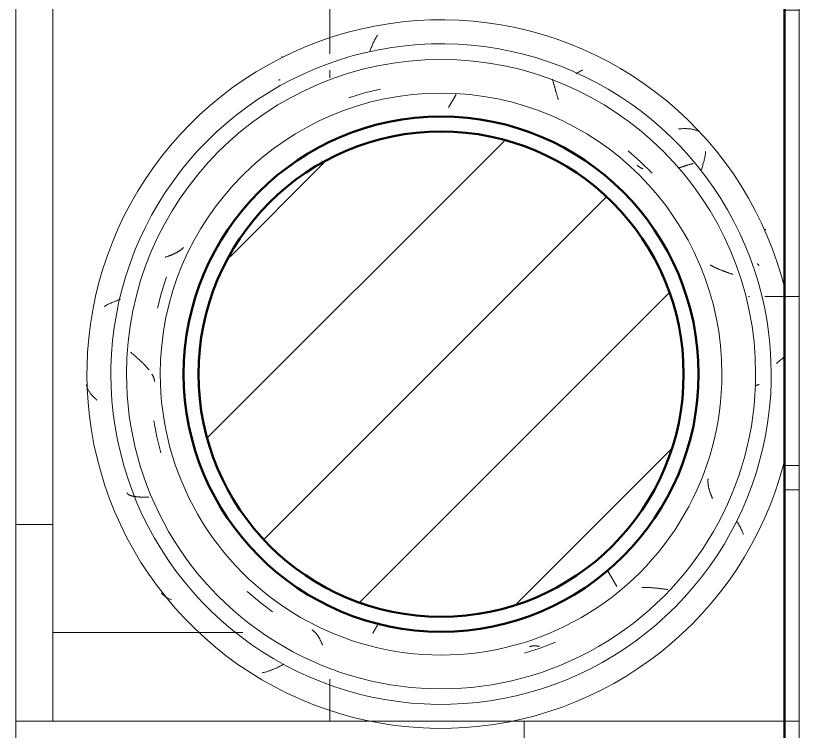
# Model space of a CAD drawing. Header units: millimetres. Extents: x -9358 to 257996, y -67499 to 9117.
# Drawn here: x -1220 to -170, y -36932 to -35973 of the extents above; entities that cross this region are included whole.
import ezdxf

# ---------------------------------------------------------------- set-up
doc = ezdxf.new("R2010")
doc.units = ezdxf.units.MM
doc.header["$LTSCALE"] = 1000
for name, color, linetype, lineweight in [('A-COL-RFC', 8, 'Continuous', 18), ('A-COL-RFC-1', 8, 'Continuous', 9), ('A-COL-RFC-2', 8, 'Continuous', 50), ('A-WAL-CLD', 8, 'Continuous', 9), ('A-WAL-CMU', 8, 'Continuous', 50), ('A-WAL-LOW-20', 8, 'Continuous', 18), ('A-WAL-PAT-1', 8, 'Continuous', 9)]:
    doc.layers.add(name, color=color, linetype=linetype, lineweight=lineweight)
pattern_1 = [(0, (0, 0), (812.8, 203.2), [33.528, -576.072, 33.528, -576.072, -3251.2]), (0, (0, 0), (812.8, 203.2), [-1219.2, 33.528, -1185.672, 33.528, -576.072, -1422.4]), (0, (0, 0), (812.8, 203.2), [-3048, 33.528, -372.872, 33.528, -982.472]), (120, (304.8, 101.6), (-582.3764, 602.3054), [33.528, -576.072, 33.528, -576.072, -3251.2]), (120, (304.8, 101.6), (-582.3764, 602.3054), [-1219.2, 33.528, -1185.672, 33.528, -576.072, -1422.4]), (120, (304.8, 101.6), (-582.3764, 602.3054), [-3048, 33.528, -372.872, 33.528, -982.472]), (240, (406.4, 508), (-230.4236, -805.5054), [33.528, -576.072, 33.528, -576.072, -3251.2]), (240, (406.4, 508), (-230.4236, -805.5054), [-1219.2, 33.528, -1185.672, 33.528, -576.072, -1422.4]), (240, (406.4, 508), (-230.4236, -805.5054), [-3048, 33.528, -372.872, 33.528, -982.472])]

# ---------------------------------------------------------------- blocks, each defined once
blk = doc.blocks.new('Concrete-Round-Column - 650-V23-01-Ground Floor Furniture Plan')
at = {"layer": 'A-COL-RFC-1'}
h = blk.add_hatch(dxfattribs=at)
h.set_pattern_fill('FP_54', color=256, style=0, pattern_type=2)
h.set_pattern_definition([(315, (13865, -650), (106.066, 106.066), [])])
h.paths.add_polyline_path([(-325, 0), (-318.8, -63.4), (-300.3, -124.4), (-270.2, -180.6), (-229.8, -229.8), (-180.6, -270.2), (-124.4, -300.3), (-63.4, -318.8), (0, -325), (63.4, -318.8), (124.4, -300.3), (180.6, -270.2), (229.8, -229.8), (270.2, -180.6), (300.3, -124.4), (318.9, -61.8), (325, 0), (318.8, 63.4), (300.3, 124.4), (270.2, 180.6), (229.8, 229.8), (180.6, 270.2), (124.4, 300.3), (63.4, 318.8), (0, 325), (-63.4, 318.8), (-124.4, 300.3), (-180.6, 270.2), (-229.8, 229.8), (-270.2, 180.6), (-300.3, 124.4), (-318.8, 63.4)], flags=0)
at = {"layer": 'A-COL-RFC-2'}
for start, end in [(360, 180), (180, 360)]:
    blk.add_arc((0, 0), 325, start, end, dxfattribs=at)
blk = doc.blocks.new('Walls 132 - Walls 13-607783-01-Ground Floor Furniture Plan')
at = {"layer": 'A-WAL-PAT-1'}
h = blk.add_hatch(dxfattribs=at)
h.set_pattern_fill('FP_61', color=256, style=0, pattern_type=2)
h.set_pattern_definition([(270, (16550, -18300), (900, 6e-14), [700, -700]), (270, (17000, -17600), (1800, 1e-13), [700, -700]), (180, (17000, -17600), (-9e-14, -700), [])])
h.paths.add_polyline_path([(16270, -18970), (16270, -17970), (14380, -17970), (14380, -18970), (15965.7, -18970)], flags=0)
h.paths.add_polyline_path([(16240, -18450), (16233.9, -18523.2), (16214.2, -18598.3), (16186.4, -18661.8), (16146.2, -18723.3), (16096.4, -18777.4), (16033.8, -18825), (15973.8, -18857.5), (15899.3, -18882.2), (15830.1, -18893.5), (15758.3, -18893.5), (15685.8, -18881.4), (15616.2, -18857.5), (15551.6, -18822.5), (15491.4, -18775), (15443.8, -18723.3), (15403, -18660.4), (15374.1, -18594.5), (15355.8, -18520), (15350, -18450), (15356.1, -18376.8), (15375.8, -18301.7), (15403.6, -18238.2), (15443.8, -18176.7), (15493.6, -18122.6), (15551.6, -18077.5), (15616.2, -18042.5), (15690.7, -18017.8), (15759.9, -18006.5), (15831.7, -18006.5), (15909.3, -18020.4), (15975.7, -18043.5), (16038.4, -18077.5), (16096.4, -18122.6), (16146.2, -18176.7), (16186.4, -18238.2), (16215.9, -18305.5), (16234.2, -18380), (16239.6, -18444.8)], flags=0)
h.paths.add_polyline_path([(15769.9, -18873.5), (15700.7, -18862), (15631.4, -18837.6), (15568.2, -18802.4), (15517.2, -18762.7), (15469.6, -18711), (15429.1, -18647.5), (15402.2, -18584.8), (15385.8, -18520), (15380, -18450), (15385.8, -18380), (15403.6, -18310.6), (15431.2, -18247.7), (15469.6, -18189), (15517.2, -18137.3), (15572.5, -18094.2), (15634.3, -18060.8), (15700.7, -18038), (15769.9, -18026.5), (15758.3, -18026.7), (15685.8, -18039.7), (15624.3, -18060.8), (15558.2, -18097.6), (15507.2, -18137.3), (15459.6, -18189), (15421.2, -18247.7), (15393, -18312), (15375.8, -18380), (15370, -18450), (15376.6, -18523.2), (15393, -18588), (15421.2, -18652.3), (15459.6, -18711), (15507.2, -18762.7), (15562.5, -18805.8), (15624.3, -18839.2), (15690.7, -18862), (15759.9, -18873.5)], flags=0)
h.paths.add_polyline_path([(15280, -18450), (15273.9, -18523.2), (15254.2, -18598.3), (15226.4, -18661.8), (15186.2, -18723.3), (15132.3, -18780.6), (15073.8, -18825), (15013.8, -18857.5), (14939.3, -18882.2), (14870.1, -18893.5), (14798.3, -18893.5), (14725.8, -18881.4), (14656.2, -18857.5), (14587.5, -18819.3), (14531.2, -18774.8), (14483.8, -18723.3), (14443.6, -18661.8), (14414.1, -18594.5), (14395.8, -18520), (14390, -18450), (14396.1, -18376.8), (14415.8, -18301.7), (14443.6, -18238.2), (14483.8, -18176.7), (14533.6, -18122.6), (14591.6, -18077.5), (14656.2, -18042.5), (14730.7, -18017.8), (14799.9, -18006.5), (14871.7, -18006.5), (14944.2, -18018.6), (15015.7, -18043.5), (15078.4, -18077.5), (15136.4, -18122.6), (15186.2, -18176.7), (15226.4, -18238.2), (15257.3, -18311.2), (15274.2, -18380), (15274.9, -18388.2)], flags=0)
h.paths.add_polyline_path([(14809.9, -18873.5), (14740.7, -18862), (14674.3, -18839.2), (14608.2, -18802.4), (14557.2, -18762.7), (14509.6, -18711), (14469.1, -18647.5), (14442.2, -18584.8), (14425.4, -18515.1), (14420, -18450), (14425.8, -18380), (14443.6, -18310.6), (14471.2, -18247.7), (14509.6, -18189), (14557.2, -18137.3), (14612.5, -18094.2), (14674.3, -18060.8), (14740.7, -18038), (14809.9, -18026.5), (14798.3, -18026.7), (14725.8, -18039.7), (14659.8, -18063.2), (14598.2, -18097.6), (14547.2, -18137.3), (14499.6, -18189), (14461.2, -18247.7), (14433, -18312), (14415.8, -18380), (14410, -18450), (14416.6, -18523.2), (14433, -18588), (14461.2, -18652.3), (14499.6, -18711), (14547.4, -18762.8), (14602.5, -18805.8), (14664.3, -18839.2), (14730.7, -18862), (14799.9, -18873.5)], flags=0)
at = {"layer": 'A-WAL-LOW-20'}
for p, q in [((14380, -17970), (14380, -18970)), ((16270, -18970), (16270, -17970)), ((14380, -18970), (16270, -18970))]:
    blk.add_line(p, q, dxfattribs=at)
blk = doc.blocks.new('Walls 134 - Walls 6-607806-01-Ground Floor Furniture Plan')
at = {"layer": 'A-WAL-PAT-1'}
h = blk.add_hatch(dxfattribs=at)
h.set_pattern_fill('FP_62', color=256, style=0, pattern_type=2)
h.set_pattern_definition([(270, (15820, -19439.6), (900, 6e-14), [700, -700]), (270, (16270, -18739.6), (1800, 1e-13), [700, -700]), (180, (16270, -18739.6), (-9e-14, -700), [])])
h.paths.add_polyline_path([(16320, -19020), (16320, -17970), (16270, -17970), (16270, -19020)], flags=0)
at = {"layer": 'A-WAL-LOW-20'}
for p, q in [((16270, -19020), (16270, -17970)), ((16320, -17970), (16320, -19020)), ((16320, -19020), (16270, -19020))]:
    blk.add_line(p, q, dxfattribs=at)
blk = doc.blocks.new('Walls 135 - Walls 6-607823-01-Ground Floor Furniture Plan')
at = {"layer": 'A-WAL-PAT-1'}
h = blk.add_hatch(dxfattribs=at)
h.set_pattern_fill('FP_63', color=256, style=0, pattern_type=2)
h.set_pattern_definition([(270, (14605.4, -19670), (900, 6e-14), [700, -700]), (270, (15055.4, -18970), (1800, 1e-13), [700, -700]), (180, (15055.4, -18970), (-9e-14, -700), [])])
h.paths.add_polyline_path([(16270, -18970), (14330, -18970), (14330, -19020), (16270, -19020)], flags=0)
at = {"layer": 'A-WAL-LOW-20'}
for p, q in [((14330, -18970), (16270, -18970)), ((14330, -19020), (14330, -18970)), ((16270, -19020), (16270, -18970)), ((16270, -19020), (14330, -19020))]:
    blk.add_line(p, q, dxfattribs=at)
blk = doc.blocks.new('FP_342-01-Ground Floor Furniture Plan')
at = {"layer": 'A-WAL-PAT-1'}
for p, q in [((49814.3, 1459.9), (49814.1, 1459.2)), ((49814.6, 1460.7), (49814.3, 1459.9)), ((49814.8, 1461.4), (49814.6, 1460.7)), ((49815.1, 1462.2), (49814.8, 1461.4)), ((49815.3, 1462.9), (49815.1, 1462.2)), ((49815.6, 1463.7), (49815.3, 1462.9)), ((49815.9, 1464.5), (49815.6, 1463.7)), ((49816.1, 1465.2), (49815.9, 1464.5)), ((49816.4, 1466), (49816.1, 1465.2)), ((49810.4, 1449.4), (49810.2, 1448.8)), ((49810.7, 1450.1), (49810.4, 1449.4)), ((49811, 1450.7), (49810.7, 1450.1)), ((49811.2, 1451.4), (49811, 1450.7)), ((49811.5, 1452.1), (49811.2, 1451.4)), ((49811.8, 1452.8), (49811.5, 1452.1)), ((49812, 1453.5), (49811.8, 1452.8)), ((49812.3, 1454.2), (49812, 1453.5)), ((49812.5, 1454.9), (49812.3, 1454.2)), ((49812.8, 1455.6), (49812.5, 1454.9)), ((49813, 1456.3), (49812.8, 1455.6)), ((49813.3, 1457), (49813, 1456.3)), ((49813.6, 1457.7), (49813.3, 1457)), ((49813.8, 1458.5), (49813.6, 1457.7)), ((49814.1, 1459.2), (49813.8, 1458.5)), ((49805.5, 1438.7), (49805.2, 1438.1)), ((49805.8, 1439.2), (49805.5, 1438.7)), ((49806.1, 1439.7), (49805.8, 1439.2)), ((49806.3, 1440.3), (49806.1, 1439.7)), ((49806.6, 1440.9), (49806.3, 1440.3)), ((49806.9, 1441.4), (49806.6, 1440.9)), ((49807.2, 1442), (49806.9, 1441.4)), ((49807.5, 1442.6), (49807.2, 1442)), ((49807.8, 1443.2), (49807.5, 1442.6)), ((49808, 1443.7), (49807.8, 1443.2)), ((49808.3, 1444.4), (49808, 1443.7)), ((49808.6, 1445), (49808.3, 1444.4)), ((49808.8, 1445.6), (49808.6, 1445)), ((49809.1, 1446.2), (49808.8, 1445.6)), ((49809.4, 1446.8), (49809.1, 1446.2)), ((49809.7, 1447.5), (49809.4, 1446.8)), ((49809.9, 1448.1), (49809.7, 1447.5)), ((49810.2, 1448.8), (49809.9, 1448.1)), ((49804, 1436.1), (49803.7, 1435.6)), ((49804.3, 1436.6), (49804, 1436.1)), ((49804.6, 1437.1), (49804.3, 1436.6)), ((49804.9, 1437.6), (49804.6, 1437.1)), ((49805.2, 1438.1), (49804.9, 1437.6)), ((49665.6, 1342.2), (49681, 1357.7)), ((49674.4, 1344), (49674.2, 1343.6)), ((49674.6, 1344.5), (49674.4, 1344)), ((49674.8, 1344.9), (49674.6, 1344.5)), ((49675, 1345.4), (49674.8, 1344.9)), ((49651.1, 1325.8), (49665.6, 1342.2)), ((49670.6, 1338.1), (49670.3, 1337.8)), ((49670.9, 1338.5), (49670.6, 1338.1)), ((49671.2, 1338.8), (49670.9, 1338.5)), ((49671.5, 1339.2), (49671.2, 1338.8)), ((49671.8, 1339.5), (49671.5, 1339.2)), ((49672.1, 1339.9), (49671.8, 1339.5)), ((49672.3, 1340.3), (49672.1, 1339.9)), ((49672.6, 1340.7), (49672.3, 1340.3)), ((49672.8, 1341.1), (49672.6, 1340.7)), ((49673.1, 1341.5), (49672.8, 1341.1)), ((49673.3, 1341.9), (49673.1, 1341.5)), ((49673.6, 1342.3), (49673.3, 1341.9)), ((49673.8, 1342.7), (49673.6, 1342.3)), ((49674, 1343.1), (49673.8, 1342.7)), ((49674.2, 1343.6), (49674, 1343.1)), ((49570.6, 1228.5), (49569.8, 1228.3)), ((49571.3, 1228.8), (49570.6, 1228.5)), ((49572.1, 1229), (49571.3, 1228.8)), ((49572.8, 1229.2), (49572.1, 1229)), ((49573.5, 1229.4), (49572.8, 1229.2)), ((49574.3, 1229.6), (49573.5, 1229.4)), ((49575, 1229.9), (49574.3, 1229.6)), ((49575.7, 1230.1), (49575, 1229.9)), ((49576.5, 1230.3), (49575.7, 1230.1)), ((49577.2, 1230.5), (49576.5, 1230.3)), ((49577.9, 1230.7), (49577.2, 1230.5)), ((49578.6, 1231), (49577.9, 1230.7)), ((49579.3, 1231.2), (49578.6, 1231)), ((49580, 1231.4), (49579.3, 1231.2)), ((49580.7, 1231.6), (49580, 1231.4)), ((49581.4, 1231.9), (49580.7, 1231.6)), ((49582.1, 1232.1), (49581.4, 1231.9)), ((49555.6, 1224.3), (49554.8, 1224.1)), ((49556.4, 1224.5), (49555.6, 1224.3)), ((49557.2, 1224.8), (49556.4, 1224.5)), ((49558, 1225), (49557.2, 1224.8)), ((49558.8, 1225.2), (49558, 1225)), ((49559.6, 1225.5), (49558.8, 1225.2)), ((49560.4, 1225.7), (49559.6, 1225.5)), ((49561.2, 1225.9), (49560.4, 1225.7)), ((49562, 1226.1), (49561.2, 1225.9)), ((49562.8, 1226.3), (49562, 1226.1)), ((49563.6, 1226.6), (49562.8, 1226.3)), ((49564.4, 1226.8), (49563.6, 1226.6)), ((49565.2, 1227), (49564.4, 1226.8)), ((49565.9, 1227.2), (49565.2, 1227)), ((49566.7, 1227.4), (49565.9, 1227.2)), ((49567.5, 1227.7), (49566.7, 1227.4)), ((49568.3, 1227.9), (49567.5, 1227.7)), ((49569, 1228.1), (49568.3, 1227.9)), ((49569.8, 1228.3), (49569, 1228.1)), ((49573.5, 972.4), (49568.4, 993.7)), ((49579.9, 951.5), (49573.5, 972.4)), ((49780.5, 729.7), (49780.9, 729.3)), ((49780.9, 729.3), (49781.2, 729)), ((49781.2, 729), (49781.6, 728.6)), ((49781.6, 728.6), (49781.9, 728.3)), ((49781.9, 728.3), (49782.2, 727.9)), ((49782.2, 727.9), (49782.6, 727.5)), ((49782.6, 727.5), (49782.9, 727.2)), ((49782.9, 727.2), (49783.2, 726.8)), ((49783.2, 726.8), (49783.5, 726.4)), ((49783.5, 726.4), (49783.8, 725.9)), ((49783.8, 725.9), (49784.1, 725.5)), ((49784.1, 725.5), (49784.5, 725.1)), ((49784.5, 725.1), (49784.8, 724.7)), ((49784.8, 724.7), (49785.1, 724.2)), ((49785.1, 724.2), (49785.4, 723.8)), ((49785.4, 723.8), (49785.7, 723.3)), ((49785.7, 723.3), (49785.9, 722.8)), ((49785.9, 722.8), (49786.2, 722.3)), ((49786.2, 722.3), (49786.5, 721.9)), ((49786.5, 721.9), (49786.8, 721.4)), ((49786.8, 721.4), (49787.1, 720.8)), ((49787.1, 720.8), (49787.4, 720.3)), ((49787.4, 720.3), (49787.6, 719.8)), ((49787.6, 719.8), (49787.9, 719.3)), ((49787.9, 719.3), (49788.2, 718.7)), ((49788.2, 718.7), (49788.4, 718.2)), ((49788.4, 718.2), (49788.7, 717.6)), ((49788.7, 717.6), (49789, 717.1)), ((49789, 717.1), (49789.2, 716.5)), ((49789.2, 716.5), (49789.5, 715.9)), ((49789.5, 715.9), (49789.7, 715.4)), ((49789.7, 715.4), (49790, 714.8)), ((49790, 714.8), (49790.2, 714.2)), ((49790.2, 714.2), (49790.5, 713.6)), ((49790.5, 713.6), (49790.7, 712.9)), ((49790.7, 712.9), (49791, 712.3)), ((49791, 712.3), (49791.2, 711.7)), ((49791.2, 711.7), (49791.4, 711.1)), ((49791.4, 711.1), (49791.7, 710.4)), ((49791.7, 710.4), (49791.9, 709.8)), ((49791.9, 709.8), (49792.2, 709.1)), ((49792.2, 709.1), (49792.4, 708.5)), ((49792.4, 708.5), (49792.6, 707.8)), ((49792.6, 707.8), (49792.8, 707.1)), ((49792.8, 707.1), (49793.1, 706.4)), ((49793.1, 706.4), (49793.3, 705.8)), ((49793.3, 705.8), (49793.5, 705.1)), ((49840.5, 700.5), (49819.6, 707.2)), ((49861.6, 694.9), (49840.5, 700.5)), ((49942.4, 682.2), (49942.9, 682.6)), ((49942.9, 682.6), (49943.4, 683)), ((49943.4, 683), (49943.9, 683.4)), ((49943.9, 683.4), (49944.3, 683.8)), ((49931.6, 671.5), (49932.1, 672)), ((49932.1, 672), (49932.6, 672.6)), ((49932.6, 672.6), (49933.1, 673.1)), ((49933.1, 673.1), (49933.6, 673.7)), ((49933.6, 673.7), (49934.1, 674.2)), ((49934.1, 674.2), (49934.6, 674.7)), ((49934.6, 674.7), (49935.1, 675.2)), ((49935.1, 675.2), (49935.6, 675.7)), ((49935.6, 675.7), (49936.1, 676.2)), ((49936.1, 676.2), (49936.6, 676.7)), ((49936.6, 676.7), (49937.1, 677.2)), ((49937.1, 677.2), (49937.6, 677.7)), ((49937.6, 677.7), (49938.1, 678.2)), ((49938.1, 678.2), (49938.6, 678.7)), ((49938.6, 678.7), (49939.1, 679.1)), ((49939.1, 679.1), (49939.5, 679.6)), ((49939.5, 679.6), (49940, 680)), ((49940, 680), (49940.5, 680.5)), ((49940.5, 680.5), (49941, 680.9)), ((49941, 680.9), (49941.5, 681.3)), ((49941.5, 681.3), (49941.9, 681.8)), ((49941.9, 681.8), (49942.4, 682.2)), ((49922.7, 661.5), (49923.3, 662.1)), ((49923.3, 662.1), (49923.8, 662.7)), ((49923.8, 662.7), (49924.3, 663.3)), ((49924.3, 663.3), (49924.9, 663.9)), ((49924.9, 663.9), (49925.4, 664.5)), ((49925.4, 664.5), (49925.9, 665.1)), ((49925.9, 665.1), (49926.4, 665.7)), ((49926.4, 665.7), (49927, 666.3)), ((49927, 666.3), (49927.5, 666.9)), ((49927.5, 666.9), (49928, 667.5)), ((49928, 667.5), (49928.5, 668.1)), ((49928.5, 668.1), (49929, 668.7)), ((49929, 668.7), (49929.6, 669.2)), ((49929.6, 669.2), (49930.1, 669.8)), ((49930.1, 669.8), (49930.6, 670.4)), ((49930.6, 670.4), (49931.1, 670.9)), ((49931.1, 670.9), (49931.6, 671.5)), ((49920.6, 659), (49921.1, 659.6)), ((49921.1, 659.6), (49921.7, 660.2)), ((49921.7, 660.2), (49922.2, 660.8)), ((49922.2, 660.8), (49922.7, 661.5))]:
    blk.add_line(p, q, dxfattribs=at)
blk = doc.blocks.new('FP_343-01-Ground Floor Furniture Plan')
at = {"layer": 'A-WAL-LOW-20', "flags": 128}
blk.add_lwpolyline([(49950, 600.5), (49969, 600.8), (49987.9, 602), (50006.8, 603.9), (50025.6, 606.5), (50044.3, 609.9), (50062.8, 614.1), (50081.1, 618.9), (50099.3, 624.5), (50117.2, 630.9), (50134.8, 637.9), (50152.1, 645.7), (50169.1, 654.1), (50185.8, 663.2), (50202.1, 672.9), (50217.9, 683.3), (50233.4, 694.4), (50248.4, 706), (50262.9, 718.2), (50276.9, 731), (50290.4, 744.4), (50303.4, 758.3), (50315.8, 772.6), (50327.6, 787.5), (50338.7, 802.8), (50349.3, 818.6), (50359.3, 834.8), (50368.5, 851.3), (50377.1, 868.2), (50385.1, 885.5), (50392.3, 903), (50398.8, 920.9), (50404.6, 938.9), (50409.7, 957.2), (50414, 975.7), (50417.6, 994.3), (50420.5, 1013.1), (50422.6, 1032), (50423.9, 1050.9), (50424.5, 1069.9), (50424.3, 1088.9), (50423.4, 1107.8), (50421.7, 1126.7), (50419.3, 1145.5), (50416.1, 1164.3), (50412.1, 1182.8), (50407.5, 1201.2), (50402, 1219.4), (50395.9, 1237.4), (50389.1, 1255.1), (50381.5, 1272.5), (50373.3, 1289.6), (50364.3, 1306.3), (50354.8, 1322.7), (50344.5, 1338.7), (50333.7, 1354.3), (50322.2, 1369.4), (50310.1, 1384), (50297.5, 1398.2), (50284.3, 1411.8), (50270.5, 1424.9), (50256.3, 1437.5), (50241.5, 1449.4), (50226.3, 1460.8), (50210.7, 1471.5), (50194.6, 1481.6), (50178.2, 1491.1), (50161.4, 1499.9), (50144.2, 1508), (50126.7, 1515.4), (50109, 1522.1), (50091, 1528.1), (50072.7, 1533.4), (50066.2, 1535)], dxfattribs=at)
at = {"layer": 'A-WAL-PAT-1'}
for p, q in [((50148.2, 1471.9), (50147, 1471.2)), ((50149.4, 1472.6), (50148.2, 1471.9)), ((50150.7, 1473.4), (50149.4, 1472.6)), ((50151.9, 1474), (50150.7, 1473.4)), ((50153.1, 1474.7), (50151.9, 1474)), ((50154.3, 1475.4), (50153.1, 1474.7)), ((50155.5, 1476), (50154.3, 1475.4)), ((50156.7, 1476.6), (50155.5, 1476)), ((50157.9, 1477.2), (50156.7, 1476.6)), ((50159.1, 1477.8), (50157.9, 1477.2)), ((50160.3, 1478.3), (50159.1, 1477.8)), ((50161.5, 1478.9), (50160.3, 1478.3)), ((50162.6, 1479.4), (50161.5, 1478.9)), ((50163.8, 1479.8), (50162.6, 1479.4)), ((50164.9, 1480.3), (50163.8, 1479.8)), ((50339.3, 862.8), (50338.6, 864.1)), ((50340, 861.5), (50339.3, 862.8)), ((50340.7, 860.3), (50340, 861.5)), ((50341.3, 859), (50340.7, 860.3)), ((50341.9, 857.7), (50341.3, 859)), ((50342.6, 856.5), (50341.9, 857.7)), ((50343.2, 855.2), (50342.6, 856.5)), ((50343.7, 854), (50343.2, 855.2)), ((50344.3, 852.8), (50343.7, 854)), ((50344.8, 851.6), (50344.3, 852.8)), ((50345.3, 850.3), (50344.8, 851.6)), ((50345.8, 849.1), (50345.3, 850.3)), ((50346.3, 847.9), (50345.8, 849.1)), ((50346.8, 846.7), (50346.3, 847.9)), ((50347.2, 845.6), (50346.8, 846.7)), ((50347.6, 844.4), (50347.2, 845.6)), ((50348, 843.2), (50347.6, 844.4)), ((50348.3, 842.1), (50348, 843.2)), ((50348.7, 840.9), (50348.3, 842.1)), ((50349, 839.8), (50348.7, 840.9)), ((50349.3, 838.7), (50349, 839.8)), ((50349.5, 837.6), (50349.3, 838.7)), ((50349.8, 836.5), (50349.5, 837.6)), ((50350, 835.4), (50349.8, 836.5)), ((50246, 702.9), (50246.6, 703.6)), ((50246.6, 703.6), (50247.1, 704.2)), ((50247.1, 704.2), (50247.6, 704.9)), ((50247.6, 704.9), (50248.2, 705.6)), ((50248.2, 705.6), (50248.6, 706.3)), ((50248.6, 706.3), (50249.1, 707.1)), ((50249.1, 707.1), (50249.6, 707.8)), ((50249.6, 707.8), (50250, 708.6)), ((50250, 708.6), (50250.4, 709.5)), ((50250.4, 709.5), (50250.8, 710.3)), ((50250.8, 710.3), (50251.2, 711.2)), ((50251.2, 711.2), (50251.5, 712.1)), ((50251.5, 712.1), (50251.8, 713)), ((50251.8, 713), (50252.1, 713.9)), ((50243.5, 700.6), (50244.2, 701.2)), ((50244.2, 701.2), (50244.8, 701.7)), ((50244.8, 701.7), (50245.4, 702.3)), ((50245.4, 702.3), (50246, 702.9)), ((49980.2, 608.9), (49981, 609.7)), ((49981, 609.7), (49981.8, 610.5)), ((49981.8, 610.5), (49982.6, 611.3)), ((49982.6, 611.3), (49983.3, 612.2)), ((49983.3, 612.2), (49984.1, 613)), ((49984.1, 613), (49984.8, 613.9)), ((49964, 599.8), (49964.8, 599.9)), ((49964.8, 599.9), (49965.7, 600.1)), ((49965.7, 600.1), (49966.5, 600.4)), ((49966.5, 600.4), (49967.3, 600.6)), ((49967.3, 600.6), (49968.2, 600.9)), ((49968.2, 600.9), (49969, 601.3)), ((49969, 601.3), (49969.8, 601.6)), ((49969.8, 601.6), (49970.6, 602)), ((49970.6, 602), (49971.5, 602.4)), ((49971.5, 602.4), (49972.3, 602.9)), ((49972.3, 602.9), (49973.1, 603.3)), ((49973.1, 603.3), (49973.9, 603.9)), ((49973.9, 603.9), (49974.7, 604.4)), ((49974.7, 604.4), (49975.5, 605)), ((49975.5, 605), (49976.3, 605.5)), ((49976.3, 605.5), (49977.1, 606.2)), ((49977.1, 606.2), (49977.9, 606.8)), ((49977.9, 606.8), (49978.7, 607.5)), ((49978.7, 607.5), (49979.5, 608.2)), ((49979.5, 608.2), (49980.2, 608.9))]:
    blk.add_line(p, q, dxfattribs=at)
blk = doc.blocks.new('FP_344-01-Ground Floor Furniture Plan')
at = {"layer": 'A-WAL-LOW-20', "flags": 128}
blk.add_lwpolyline([(49833.6, 1535), (49818.9, 1531.1), (49800.7, 1525.5), (49782.8, 1519.1), (49765.2, 1512.1), (49747.9, 1504.3), (49730.9, 1495.9), (49714.2, 1486.8), (49697.9, 1477.1), (49682, 1466.7), (49666.6, 1455.6), (49651.6, 1444), (49637.1, 1431.8), (49623.1, 1419), (49609.6, 1405.6), (49596.6, 1391.7), (49584.2, 1377.4), (49572.4, 1362.5), (49561.3, 1347.2), (49550.7, 1331.4), (49540.7, 1315.2), (49531.5, 1298.7), (49522.9, 1281.8), (49514.9, 1264.5), (49507.7, 1247), (49501.2, 1229.1), (49495.4, 1211.1), (49490.3, 1192.8), (49486, 1174.3), (49482.4, 1155.7), (49479.5, 1136.9), (49477.4, 1118), (49476.1, 1099.1), (49475.5, 1080.1), (49475.7, 1061.1), (49476.6, 1042.2), (49478.3, 1023.3), (49480.7, 1004.5), (49483.9, 985.7), (49487.9, 967.2), (49492.5, 948.8), (49498, 930.6), (49504.1, 912.6), (49510.9, 894.9), (49518.5, 877.5), (49526.7, 860.4), (49535.7, 843.7), (49545.2, 827.3), (49555.5, 811.3), (49566.3, 795.7), (49577.8, 780.6), (49589.9, 766), (49602.5, 751.8), (49615.7, 738.2), (49629.5, 725.1), (49643.7, 712.5), (49658.4, 700.6), (49673.7, 689.2), (49689.3, 678.5), (49705.4, 668.4), (49721.8, 658.9), (49738.6, 650.1), (49755.8, 642), (49773.3, 634.6), (49791, 627.9), (49809, 621.9), (49827.3, 616.6), (49845.7, 612.1), (49864.3, 608.3), (49883, 605.2), (49901.9, 602.9), (49920.8, 601.4), (49939.8, 600.6), (49950, 600.5)], dxfattribs=at)
at = {"layer": 'A-WAL-PAT-1'}
for p, q in [((49927.2, 1534.2), (49926.4, 1535.1)), ((49928.1, 1533.3), (49927.2, 1534.2)), ((49928.9, 1532.4), (49928.1, 1533.3)), ((49929.8, 1531.5), (49928.9, 1532.4)), ((49930.6, 1530.5), (49929.8, 1531.5)), ((49931.5, 1529.5), (49930.6, 1530.5)), ((49932.3, 1528.5), (49931.5, 1529.5)), ((49933.2, 1527.5), (49932.3, 1528.5)), ((49934, 1526.4), (49933.2, 1527.5)), ((49934.9, 1525.3), (49934, 1526.4)), ((49935.7, 1524.2), (49934.9, 1525.3)), ((49756.5, 1509.5), (49755.7, 1509.1)), ((49757.2, 1509.9), (49756.5, 1509.5)), ((49653.1, 1429.4), (49652, 1429.5)), ((49654.3, 1429.2), (49653.1, 1429.4)), ((49655.5, 1429.1), (49654.3, 1429.2)), ((49656.7, 1428.9), (49655.5, 1429.1)), ((49657.9, 1428.7), (49656.7, 1428.9)), ((49659.2, 1428.4), (49657.9, 1428.7)), ((49660.4, 1428.2), (49659.2, 1428.4)), ((49661.7, 1427.9), (49660.4, 1428.2)), ((49623.9, 1417.9), (49623.5, 1417)), ((49624.2, 1418.7), (49623.9, 1417.9)), ((49624.6, 1419.5), (49624.2, 1418.7)), ((49625, 1420.3), (49624.6, 1419.5)), ((49662.9, 1427.6), (49661.7, 1427.9)), ((49664.2, 1427.3), (49662.9, 1427.6)), ((49665.5, 1427), (49664.2, 1427.3)), ((49666.8, 1426.7), (49665.5, 1427)), ((49668.1, 1426.3), (49666.8, 1426.7)), ((49669.5, 1425.9), (49668.1, 1426.3)), ((49670.8, 1425.5), (49669.5, 1425.9)), ((49672.1, 1425.1), (49670.8, 1425.5)), ((49673.5, 1424.7), (49672.1, 1425.1)), ((49674.9, 1424.2), (49673.5, 1424.7)), ((49676.2, 1423.7), (49674.9, 1424.2)), ((49677.6, 1423.2), (49676.2, 1423.7)), ((49621.4, 1407.3), (49621.3, 1406.2)), ((49621.5, 1408.3), (49621.4, 1407.3)), ((49621.7, 1409.4), (49621.5, 1408.3)), ((49621.8, 1410.4), (49621.7, 1409.4)), ((49622, 1411.4), (49621.8, 1410.4)), ((49622.2, 1412.4), (49622, 1411.4)), ((49622.4, 1413.3), (49622.2, 1412.4)), ((49622.7, 1414.3), (49622.4, 1413.3)), ((49622.9, 1415.2), (49622.7, 1414.3)), ((49623.2, 1416.1), (49622.9, 1415.2)), ((49623.5, 1417), (49623.2, 1416.1)), ((49621.3, 1405.1), (49621.2, 1404)), ((49621.2, 1404), (49621.2, 1402.8)), ((49621.2, 1402.8), (49621.2, 1401.7)), ((49621.2, 1401.7), (49621.2, 1400.5)), ((49621.2, 1400.5), (49621.2, 1399.3)), ((49621.2, 1399.3), (49621.3, 1398.1)), ((49621.3, 1406.2), (49621.3, 1405.1)), ((49621.3, 1398.1), (49621.4, 1396.9)), ((49621.4, 1396.9), (49621.4, 1395.7)), ((49621.4, 1395.7), (49621.6, 1394.5)), ((49621.6, 1394.5), (49621.7, 1393.2)), ((49542.5, 1264.6), (49543.2, 1263.4)), ((49543.2, 1263.4), (49543.9, 1262.2)), ((49543.9, 1262.2), (49544.6, 1261)), ((49544.6, 1261), (49545.4, 1259.8)), ((49545.4, 1259.8), (49546.1, 1258.6)), ((49546.1, 1258.6), (49546.9, 1257.4)), ((49546.9, 1257.4), (49547.7, 1256.2)), ((49496.2, 989.7), (49497.2, 989)), ((49497.2, 989), (49498.3, 988.4)), ((49498.3, 988.4), (49499.3, 987.8)), ((49499.3, 987.8), (49500.4, 987.2)), ((49500.4, 987.2), (49501.5, 986.5)), ((49501.5, 986.5), (49502.7, 985.9)), ((49502.7, 985.9), (49503.8, 985.4)), ((49503.8, 985.4), (49505, 984.8)), ((49505, 984.8), (49506.2, 984.2)), ((49506.2, 984.2), (49507.4, 983.6)), ((49507.4, 983.6), (49508.7, 983.1)), ((49508.7, 983.1), (49509.9, 982.5)), ((49509.9, 982.5), (49511.2, 982)), ((49511.2, 982), (49512.5, 981.4)), ((49512.5, 981.4), (49513.8, 980.9)), ((49513.8, 980.9), (49515.2, 980.4)), ((49515.2, 980.4), (49516.5, 979.9)), ((49516.5, 979.9), (49517.9, 979.4)), ((49524.7, 862), (49525, 861.2)), ((49849.8, 645.3), (49850.2, 644.1)), ((49850.2, 644.1), (49850.7, 642.7)), ((49850.7, 642.7), (49851.2, 641.4)), ((49851.2, 641.4), (49851.7, 640.1)), ((49851.7, 640.1), (49852.2, 638.8)), ((49852.2, 638.8), (49852.7, 637.5)), ((49852.7, 637.5), (49853.2, 636.3)), ((49853.2, 636.3), (49853.7, 635)), ((49853.7, 635), (49854.2, 633.8)), ((49854.2, 633.8), (49854.8, 632.6)), ((49854.8, 632.6), (49855.3, 631.4)), ((49855.3, 631.4), (49855.9, 630.3)), ((49855.9, 630.3), (49856.4, 629.1)), ((49856.4, 629.1), (49857, 628)), ((49857, 628), (49857.6, 626.9)), ((49857.6, 626.9), (49858.2, 625.8)), ((49858.2, 625.8), (49858.8, 624.8)), ((49858.8, 624.8), (49859.4, 623.7))]:
    blk.add_line(p, q, dxfattribs=at)
blk = doc.blocks.new('FP_345-01-Ground Floor Furniture Plan')
at = {"layer": 'A-WAL-PAT-1'}
for p, q in [((50116.7, 1438.7), (50116, 1438.4)), ((50090.7, 1432.7), (50090.3, 1432.8)), ((50091.2, 1432.7), (50090.7, 1432.7)), ((50091.7, 1432.6), (50091.2, 1432.7)), ((50092.2, 1432.6), (50091.7, 1432.6)), ((50092.7, 1432.6), (50092.2, 1432.6)), ((50093.1, 1432.6), (50092.7, 1432.6)), ((50093.6, 1432.6), (50093.1, 1432.6)), ((50094.1, 1432.6), (50093.6, 1432.6)), ((50094.6, 1432.6), (50094.1, 1432.6)), ((50095.1, 1432.6), (50094.6, 1432.6)), ((50095.6, 1432.6), (50095.1, 1432.6)), ((50096.2, 1432.7), (50095.6, 1432.6)), ((50096.7, 1432.7), (50096.2, 1432.7)), ((50097.2, 1432.8), (50096.7, 1432.7)), ((50097.7, 1432.8), (50097.2, 1432.8)), ((50098.3, 1432.9), (50097.7, 1432.8)), ((50098.8, 1433), (50098.3, 1432.9)), ((50099.3, 1433.1), (50098.8, 1433)), ((50099.9, 1433.1), (50099.3, 1433.1)), ((50100.4, 1433.2), (50099.9, 1433.1)), ((50101, 1433.4), (50100.4, 1433.2)), ((50101.5, 1433.5), (50101, 1433.4)), ((50102.1, 1433.6), (50101.5, 1433.5)), ((50102.6, 1433.7), (50102.1, 1433.6)), ((50103.2, 1433.9), (50102.6, 1433.7)), ((50103.8, 1434), (50103.2, 1433.9)), ((50104.3, 1434.2), (50103.8, 1434)), ((50104.9, 1434.3), (50104.3, 1434.2)), ((50105.5, 1434.5), (50104.9, 1434.3)), ((50106.1, 1434.7), (50105.5, 1434.5)), ((50106.7, 1434.9), (50106.1, 1434.7)), ((50107.3, 1435.1), (50106.7, 1434.9)), ((50107.9, 1435.3), (50107.3, 1435.1)), ((50108.5, 1435.5), (50107.9, 1435.3)), ((50109.1, 1435.7), (50108.5, 1435.5)), ((50109.7, 1435.9), (50109.1, 1435.7)), ((50110.3, 1436.1), (50109.7, 1435.9)), ((50110.9, 1436.4), (50110.3, 1436.1)), ((50111.6, 1436.6), (50110.9, 1436.4)), ((50112.2, 1436.8), (50111.6, 1436.6)), ((50112.8, 1437.1), (50112.2, 1436.8)), ((50113.5, 1437.4), (50112.8, 1437.1)), ((50114.1, 1437.6), (50113.5, 1437.4)), ((50114.7, 1437.9), (50114.1, 1437.6)), ((50115.4, 1438.2), (50114.7, 1437.9)), ((50116, 1438.4), (50115.4, 1438.2)), ((50238, 1374.8), (50238.1, 1375.6)), ((50238.1, 1375.6), (50238.2, 1376.5)), ((50238.2, 1376.5), (50238.3, 1377.3)), ((50238.3, 1377.3), (50238.4, 1378.1)), ((50238.4, 1378.1), (50238.5, 1379)), ((50236.8, 1365.2), (50236.9, 1366)), ((50236.8, 1364.5), (50236.8, 1365.2)), ((50236.9, 1366), (50237, 1366.8)), ((50237, 1366.8), (50237.1, 1367.6)), ((50237.1, 1367.6), (50237.2, 1368.4)), ((50237.2, 1368.4), (50237.3, 1369.2)), ((50237.3, 1369.2), (50237.4, 1370)), ((50237.4, 1370), (50237.5, 1370.8)), ((50237.5, 1370.8), (50237.6, 1371.6)), ((50237.6, 1371.6), (50237.7, 1372.4)), ((50237.7, 1372.4), (50237.8, 1373.2)), ((50237.8, 1373.2), (50237.9, 1374)), ((50237.9, 1374), (50238, 1374.8)), ((50235.9, 1354.8), (50236, 1355.5)), ((50235.9, 1354.1), (50235.9, 1354.8)), ((50236, 1356.2), (50236.1, 1356.9)), ((50236, 1355.5), (50236, 1356.2)), ((50236.1, 1357.7), (50236.2, 1358.4)), ((50236.1, 1356.9), (50236.1, 1357.7)), ((50236.2, 1359.1), (50236.3, 1359.9)), ((50236.2, 1358.4), (50236.2, 1359.1)), ((50236.3, 1359.9), (50236.4, 1360.6)), ((50236.4, 1360.6), (50236.5, 1361.4)), ((50236.5, 1362.1), (50236.6, 1362.9)), ((50236.5, 1361.4), (50236.5, 1362.1)), ((50236.6, 1362.9), (50236.7, 1363.7)), ((50236.7, 1363.7), (50236.8, 1364.5)), ((50235.6, 1347.9), (50235.7, 1348.6)), ((50235.6, 1347.3), (50235.6, 1347.9)), ((50235.6, 1346.6), (50235.6, 1347.3)), ((50235.7, 1346), (50235.6, 1346.6)), ((50235.7, 1351.3), (50235.8, 1352)), ((50235.7, 1350.6), (50235.7, 1351.3)), ((50235.7, 1349.9), (50235.7, 1350.6)), ((50235.7, 1349.2), (50235.7, 1349.9)), ((50235.7, 1348.6), (50235.7, 1349.2)), ((50235.7, 1345.3), (50235.7, 1346)), ((50235.7, 1344.7), (50235.7, 1345.3)), ((50235.7, 1344.1), (50235.7, 1344.7)), ((50235.8, 1353.4), (50235.9, 1354.1)), ((50235.8, 1352.7), (50235.8, 1353.4)), ((50235.8, 1352), (50235.8, 1352.7)), ((50308.9, 1228.1), (50316.9, 1207.7)), ((50316.9, 1207.7), (50323.8, 1186.9)), ((50314, 1201.8), (50314.1, 1202.3)), ((50314, 1201.3), (50314, 1201.8)), ((50314, 1200.8), (50314, 1201.3)), ((50314, 1200.3), (50314, 1200.8)), ((50314, 1199.8), (50314, 1200.3)), ((50314, 1199.3), (50314, 1199.8)), ((50314, 1198.9), (50314, 1199.3)), ((50314.1, 1198.4), (50314, 1198.9)), ((50314.1, 1203.3), (50314.2, 1203.8)), ((50314.1, 1202.8), (50314.1, 1203.3)), ((50314.1, 1202.3), (50314.1, 1202.8)), ((50314.1, 1197.9), (50314.1, 1198.4)), ((50314.1, 1197.5), (50314.1, 1197.9)), ((50314.2, 1197), (50314.1, 1197.5)), ((50314.2, 1203.8), (50314.3, 1204.3)), ((50314.3, 1196.5), (50314.2, 1197)), ((50314.3, 1204.8), (50314.4, 1205.3)), ((50314.3, 1204.3), (50314.3, 1204.8)), ((50314.4, 1205.3), (50314.5, 1205.8)), ((50314.5, 1205.8), (50314.6, 1206.4)), ((50314.6, 1206.4), (50314.7, 1206.9)), ((50314.4, 1196.1), (50314.3, 1196.5)), ((50314.4, 1195.6), (50314.4, 1196.1)), ((50314.5, 1195.2), (50314.4, 1195.6)), ((50314.6, 1194.7), (50314.5, 1195.2)), ((50314.8, 1194.3), (50314.6, 1194.7)), ((50314.9, 1193.9), (50314.8, 1194.3)), ((50315, 1193.4), (50314.9, 1193.9)), ((50306.7, 913.5), (50307.3, 913.7)), ((50307.3, 913.7), (50307.8, 914)), ((50307.8, 914), (50308.4, 914.3)), ((50308.4, 914.3), (50309, 914.5)), ((50309, 914.5), (50309.6, 914.8)), ((50309.6, 914.8), (50310.2, 915)), ((50310.2, 915), (50310.8, 915.3)), ((50310.8, 915.3), (50311.4, 915.5)), ((50311.4, 915.5), (50312, 915.8)), ((50312, 915.8), (50312.6, 916)), ((50312.6, 916), (50313.2, 916.3)), ((50293.3, 903), (50293.5, 903.4)), ((50293.5, 903.4), (50293.8, 903.7)), ((50293.8, 903.7), (50294.1, 904.1)), ((50294.1, 904.1), (50294.4, 904.5)), ((50294.4, 904.5), (50294.7, 904.8)), ((50294.7, 904.8), (50295, 905.2)), ((50295, 905.2), (50295.3, 905.5)), ((50295.3, 905.5), (50295.6, 905.9)), ((50295.6, 905.9), (50296, 906.2)), ((50296, 906.2), (50296.3, 906.6)), ((50296.3, 906.6), (50296.7, 906.9)), ((50296.7, 906.9), (50297.1, 907.3)), ((50297.1, 907.3), (50297.4, 907.6)), ((50297.4, 907.6), (50297.8, 907.9)), ((50297.8, 907.9), (50298.2, 908.2)), ((50298.2, 908.2), (50298.6, 908.6)), ((50298.6, 908.6), (50299, 908.9)), ((50299, 908.9), (50299.4, 909.2)), ((50299.4, 909.2), (50299.9, 909.5)), ((50299.9, 909.5), (50300.3, 909.8)), ((50300.3, 909.8), (50300.7, 910.1)), ((50300.7, 910.1), (50301.2, 910.4)), ((50301.2, 910.4), (50301.7, 910.7)), ((50301.7, 910.7), (50302.1, 911)), ((50302.1, 911), (50302.6, 911.3)), ((50302.6, 911.3), (50303.1, 911.6)), ((50303.1, 911.6), (50303.6, 911.8)), ((50303.6, 911.8), (50304.1, 912.1)), ((50304.1, 912.1), (50304.6, 912.4)), ((50304.6, 912.4), (50305.1, 912.7)), ((50305.1, 912.7), (50305.7, 912.9)), ((50305.7, 912.9), (50306.2, 913.2)), ((50306.2, 913.2), (50306.7, 913.5)), ((50292.5, 901.8), (50292.7, 902.2)), ((50292.7, 902.2), (50293, 902.6)), ((50293, 902.6), (50293.3, 903)), ((50268.2, 849.2), (50255.1, 831.7)), ((50255.1, 831.7), (50241, 815)), ((50034.2, 694), (50012.7, 689.9)), ((50055.4, 699.3), (50034.2, 694)), ((49950, 687.6), (49950.5, 687.9)), ((49950.5, 687.9), (49950.9, 688.1)), ((49950.9, 688.1), (49951.4, 688.4)), ((49951.4, 688.4), (49951.8, 688.6)), ((49951.8, 688.6), (49952.3, 688.8)), ((49952.3, 688.8), (49952.8, 689.1)), ((49952.8, 689.1), (49953.2, 689.3)), ((49953.2, 689.3), (49953.7, 689.5)), ((49953.7, 689.5), (49954.1, 689.7)), ((49954.1, 689.7), (49954.6, 689.8)), ((49954.6, 689.8), (49955.1, 690)), ((49955.1, 690), (49955.5, 690.2)), ((49955.5, 690.2), (49956, 690.3)), ((49956, 690.3), (49956.4, 690.5)), ((49956.4, 690.5), (49956.9, 690.6)), ((49956.9, 690.6), (49957.3, 690.7)), ((49957.3, 690.7), (49957.8, 690.9)), ((49957.8, 690.9), (49958.3, 691)), ((49958.3, 691), (49958.7, 691.1)), ((49958.7, 691.1), (49959.2, 691.1)), ((49959.2, 691.1), (49959.6, 691.2)), ((49959.6, 691.2), (49960.1, 691.3))]:
    blk.add_line(p, q, dxfattribs=at)
blk = doc.blocks.new('FP_346-01-Ground Floor Furniture Plan')
at = {"layer": 'A-WAL-LOW-20', "flags": 128}
blk.add_lwpolyline([(49950, 632.6), (49967.7, 633), (49985.4, 634), (50003, 635.8), (50020.5, 638.3), (50037.9, 641.4), (50055.2, 645.3), (50072.3, 649.8), (50089.2, 655.1), (50105.8, 661), (50122.3, 667.5), (50138.4, 674.7), (50154.3, 682.6), (50169.8, 691.1), (50185, 700.2), (50199.8, 709.9), (50214.2, 720.2), (50228.2, 731), (50241.7, 742.4), (50254.8, 754.3), (50267.4, 766.8), (50279.4, 779.7), (50291, 793.1), (50302, 807), (50312.4, 821.3), (50322.3, 836), (50331.5, 851), (50340.2, 866.5), (50348.2, 882.3), (50355.6, 898.3), (50362.3, 914.7), (50368.4, 931.3), (50373.8, 948.2), (50378.6, 965.2), (50382.6, 982.4), (50386, 999.8), (50388.6, 1017.3), (50390.6, 1034.9), (50391.8, 1052.5), (50392.4, 1070.2), (50392.2, 1087.9), (50391.3, 1105.6), (50389.8, 1123.2), (50387.5, 1140.8), (50384.5, 1158.2), (50380.8, 1175.5), (50376.5, 1192.7), (50371.4, 1209.6), (50365.7, 1226.4), (50359.3, 1242.9), (50352.3, 1259.1), (50344.6, 1275), (50336.3, 1290.7), (50327.3, 1305.9), (50317.8, 1320.8), (50307.7, 1335.4), (50297, 1349.4), (50285.7, 1363.1), (50273.9, 1376.3), (50261.6, 1389), (50248.8, 1401.2), (50235.5, 1412.9), (50221.8, 1424.1), (50207.6, 1434.6), (50193, 1444.7), (50178.1, 1454.1), (50162.7, 1462.9), (50147, 1471.1), (50131, 1478.7), (50114.7, 1485.6), (50098.2, 1491.8), (50081.4, 1497.4), (50064.4, 1502.3), (50047.2, 1506.6), (50029.9, 1510.1), (50012.4, 1513), (49994.9, 1515.1), (49977.2, 1516.6), (49959.6, 1517.3), (49950, 1517.4)], dxfattribs=at)
at = {"layer": 'A-WAL-PAT-1'}
for p, q in [((49964, 1500.7), (49963.8, 1501.1)), ((49964.1, 1500.2), (49964, 1500.7)), ((49964.3, 1499.8), (49964.1, 1500.2)), ((49964.5, 1499.3), (49964.3, 1499.8)), ((49964.6, 1498.9), (49964.5, 1499.3)), ((49964.8, 1498.4), (49964.6, 1498.9)), ((49965, 1497.9), (49964.8, 1498.4)), ((49965.1, 1497.5), (49965, 1497.9)), ((49965.3, 1497), (49965.1, 1497.5)), ((49965.4, 1496.6), (49965.3, 1497)), ((49965.6, 1496.1), (49965.4, 1496.6)), ((49965.8, 1495.6), (49965.6, 1496.1)), ((49965.9, 1495.2), (49965.8, 1495.6)), ((50114.6, 683.1), (50114.6, 683.6)), ((50114.6, 682.6), (50114.6, 683.1)), ((50114.6, 682.1), (50114.6, 682.6)), ((50114.6, 681.5), (50114.6, 682.1)), ((50114.7, 681), (50114.6, 681.5)), ((50114.6, 673.6), (50114.7, 674.1)), ((50114.6, 673.2), (50114.6, 673.6)), ((50114.6, 672.7), (50114.6, 673.2)), ((50114.6, 672.2), (50114.6, 672.7)), ((50114.6, 671.8), (50114.6, 672.2)), ((50114.7, 680.5), (50114.7, 681)), ((50114.7, 680), (50114.7, 680.5)), ((50114.7, 679.5), (50114.7, 680)), ((50114.7, 679), (50114.7, 679.5)), ((50114.7, 678.5), (50114.7, 679)), ((50114.7, 678), (50114.7, 678.5)), ((50114.7, 677.5), (50114.7, 678)), ((50114.7, 677), (50114.7, 677.5)), ((50114.7, 676.5), (50114.7, 677)), ((50114.7, 676.1), (50114.7, 676.5)), ((50114.7, 675.6), (50114.7, 676.1)), ((50114.7, 675.1), (50114.7, 675.6)), ((50114.7, 674.6), (50114.7, 675.1)), ((50114.7, 674.1), (50114.7, 674.6)), ((50113.4, 661.6), (50113.5, 661.9)), ((50113.4, 661.2), (50113.4, 661.6)), ((50113.5, 661.9), (50113.6, 662.3)), ((50113.6, 662.3), (50113.7, 662.6)), ((50113.7, 663), (50113.8, 663.4)), ((50113.7, 662.6), (50113.7, 663)), ((50113.8, 663.4), (50113.9, 663.7)), ((50113.9, 664.1), (50114, 664.5)), ((50113.9, 663.7), (50113.9, 664.1)), ((50114, 664.9), (50114.1, 665.3)), ((50114, 664.5), (50114, 664.9)), ((50114.1, 665.7), (50114.2, 666.1)), ((50114.1, 665.3), (50114.1, 665.7)), ((50114.2, 666.5), (50114.3, 666.9)), ((50114.2, 666.1), (50114.2, 666.5)), ((50114.3, 667.7), (50114.4, 668.2)), ((50114.3, 667.3), (50114.3, 667.7)), ((50114.3, 666.9), (50114.3, 667.3)), ((50114.4, 669), (50114.5, 669.5)), ((50114.4, 668.6), (50114.4, 669)), ((50114.4, 668.2), (50114.4, 668.6)), ((50114.5, 670.8), (50114.6, 671.3)), ((50114.5, 670.4), (50114.5, 670.8)), ((50114.5, 669.9), (50114.5, 670.4)), ((50114.5, 669.5), (50114.5, 669.9)), ((50114.6, 671.3), (50114.6, 671.8)), ((50108.8, 654), (50108.9, 654.1)), ((50108.9, 654.1), (50109.1, 654.2)), ((50109.1, 654.2), (50109.3, 654.3)), ((50109.3, 654.3), (50109.5, 654.4)), ((50109.5, 654.4), (50109.6, 654.5)), ((50109.6, 654.5), (50109.8, 654.6)), ((50109.8, 654.6), (50110, 654.7)), ((50110, 654.7), (50110.1, 654.8)), ((50110.1, 654.8), (50110.3, 655)), ((50110.3, 655), (50110.5, 655.1)), ((50110.5, 655.1), (50110.6, 655.3)), ((50110.6, 655.3), (50110.8, 655.4)), ((50110.8, 655.4), (50110.9, 655.6)), ((50110.9, 655.6), (50111.1, 655.8)), ((50111.1, 655.8), (50111.2, 656)), ((50111.2, 656), (50111.3, 656.2)), ((50111.3, 656.2), (50111.5, 656.4)), ((50111.5, 656.4), (50111.6, 656.6)), ((50111.6, 656.6), (50111.7, 656.8)), ((50111.7, 656.8), (50111.8, 657)), ((50111.8, 657), (50112, 657.3)), ((50112, 657.3), (50112.1, 657.5)), ((50112.1, 657.5), (50112.2, 657.7)), ((50112.2, 657.7), (50112.3, 658)), ((50112.3, 658), (50112.4, 658.3)), ((50112.4, 658.3), (50112.5, 658.5)), ((50112.5, 658.5), (50112.6, 658.8)), ((50112.6, 658.8), (50112.7, 659.1)), ((50112.7, 659.1), (50112.8, 659.4)), ((50112.8, 659.4), (50112.9, 659.7)), ((50112.9, 659.7), (50113, 660)), ((50113, 660), (50113.1, 660.3)), ((50113.1, 660.3), (50113.2, 660.6)), ((50113.2, 660.6), (50113.3, 660.9)), ((50113.3, 660.9), (50113.4, 661.2))]:
    blk.add_line(p, q, dxfattribs=at)
blk = doc.blocks.new('FP_347-01-Ground Floor Furniture Plan')
at = {"layer": 'A-WAL-LOW-20', "flags": 128}
blk.add_lwpolyline([(49950, 1517.4), (49932.3, 1517), (49914.6, 1516), (49897, 1514.2), (49879.5, 1511.7), (49862.1, 1508.6), (49844.8, 1504.7), (49827.7, 1500.2), (49810.8, 1494.9), (49794.2, 1489), (49777.7, 1482.5), (49761.6, 1475.3), (49745.7, 1467.4), (49730.2, 1458.9), (49715, 1449.8), (49700.2, 1440.1), (49685.8, 1429.8), (49671.8, 1419), (49658.3, 1407.6), (49645.2, 1395.7), (49632.6, 1383.2), (49620.6, 1370.3), (49609, 1356.9), (49598, 1343), (49587.6, 1328.7), (49577.7, 1314), (49568.5, 1299), (49559.8, 1283.5), (49551.8, 1267.7), (49544.4, 1251.7), (49537.7, 1235.3), (49531.6, 1218.7), (49526.2, 1201.8), (49521.4, 1184.8), (49517.4, 1167.6), (49514, 1150.2), (49511.4, 1132.7), (49509.4, 1115.1), (49508.2, 1097.5), (49507.6, 1079.8), (49507.8, 1062.1), (49508.7, 1044.4), (49510.2, 1026.8), (49512.5, 1009.2), (49515.5, 991.8), (49519.2, 974.5), (49523.5, 957.3), (49528.6, 940.4), (49534.3, 923.6), (49540.7, 907.1), (49547.7, 890.9), (49555.4, 875), (49563.7, 859.3), (49572.7, 844.1), (49582.2, 829.2), (49592.3, 814.6), (49603, 800.6), (49614.3, 786.9), (49626.1, 773.7), (49638.4, 761), (49651.2, 748.8), (49664.5, 737.1), (49678.2, 725.9), (49692.4, 715.4), (49707, 705.3), (49721.9, 695.9), (49737.3, 687.1), (49753, 678.9), (49769, 671.3), (49785.3, 664.4), (49801.8, 658.2), (49818.6, 652.6), (49835.6, 647.7), (49852.8, 643.4), (49870.1, 639.9), (49887.6, 637), (49905.1, 634.9), (49922.8, 633.4), (49940.4, 632.7), (49950, 632.6)], dxfattribs=at)
at = {"layer": 'A-WAL-PAT-1'}
for p, q in [((49802.2, 1498.6), (49802.1, 1498.4)), ((49802.3, 1498.8), (49802.2, 1498.6)), ((49802.5, 1499), (49802.3, 1498.8)), ((49802.6, 1499.1), (49802.5, 1499)), ((49802.8, 1499.3), (49802.6, 1499.1)), ((49802.9, 1499.5), (49802.8, 1499.3)), ((49803.1, 1499.7), (49802.9, 1499.5)), ((49803.2, 1499.8), (49803.1, 1499.7)), ((49803.4, 1499.9), (49803.2, 1499.8)), ((49803.5, 1500.1), (49803.4, 1499.9)), ((49803.7, 1500.2), (49803.5, 1500.1)), ((49803.9, 1500.3), (49803.7, 1500.2)), ((49804.1, 1500.4), (49803.9, 1500.3)), ((49804.2, 1500.6), (49804.1, 1500.4)), ((49804.4, 1500.6), (49804.2, 1500.6)), ((49804.6, 1500.7), (49804.4, 1500.6)), ((49804.8, 1500.8), (49804.6, 1500.7)), ((49804.9, 1500.9), (49804.8, 1500.8)), ((49668.1, 1412.8), (49668.2, 1412.4)), ((49668.2, 1412.4), (49668.3, 1412)), ((49668.3, 1412), (49668.4, 1411.5)), ((49668.4, 1411.5), (49668.5, 1411.1)), ((49668.5, 1411.1), (49668.6, 1410.7)), ((49668.6, 1410.7), (49668.7, 1410.3)), ((49668.7, 1410.3), (49668.8, 1409.8)), ((49668.8, 1409.8), (49668.9, 1409.4)), ((49668.9, 1409.4), (49669, 1409)), ((49669, 1409), (49669.1, 1408.5)), ((49669.1, 1408.5), (49669.3, 1408.1)), ((49669.3, 1408.1), (49669.4, 1407.6)), ((49669.4, 1407.6), (49669.5, 1407.2)), ((49669.5, 1407.2), (49669.7, 1406.7)), ((49669.7, 1406.7), (49669.8, 1406.3)), ((49669.8, 1406.3), (49669.9, 1405.8)), ((49669.9, 1405.8), (49670.1, 1405.4)), ((49670.1, 1405.4), (49670.2, 1404.9)), ((49670.2, 1404.9), (49670.3, 1404.4)), ((49670.3, 1404.4), (49670.5, 1404)), ((49670.5, 1404), (49670.6, 1403.5)), ((49670.6, 1403.5), (49670.8, 1403)), ((49670.8, 1403), (49670.9, 1402.6)), ((49670.9, 1402.6), (49671.1, 1402.1)), ((49671.1, 1402.1), (49671.2, 1401.6)), ((49671.2, 1401.6), (49671.4, 1401.2)), ((49671.4, 1401.2), (49671.6, 1400.7)), ((49671.6, 1400.7), (49671.7, 1400.2)), ((49671.7, 1400.2), (49671.9, 1399.7)), ((49671.9, 1399.7), (49672, 1399.3)), ((49672, 1399.3), (49672.2, 1398.8)), ((49672.2, 1398.8), (49672.4, 1398.3)), ((49672.4, 1398.3), (49672.5, 1397.8)), ((49672.5, 1397.8), (49672.7, 1397.3)), ((49672.7, 1397.3), (49672.9, 1396.9)), ((49672.9, 1396.9), (49673, 1396.4)), ((49673, 1396.4), (49673.2, 1395.9)), ((49673.2, 1395.9), (49673.4, 1395.4)), ((49673.4, 1395.4), (49673.5, 1394.9)), ((49673.5, 1394.9), (49673.7, 1394.5)), ((49673.7, 1394.5), (49673.9, 1394)), ((49673.9, 1394), (49674, 1393.5)), ((49674, 1393.5), (49674.2, 1393)), ((49674.2, 1393), (49674.4, 1392.6)), ((49555.7, 859.5), (49555.7, 859.2)), ((49555.7, 859.2), (49555.7, 859)), ((49555.7, 859), (49555.8, 858.8)), ((49555.8, 858.8), (49555.8, 858.6)), ((49555.8, 858.6), (49555.9, 858.4)), ((49555.9, 858.4), (49555.9, 858.2)), ((49555.9, 858.2), (49556, 858)), ((49556, 858), (49556, 857.8)), ((49556, 857.8), (49556.1, 857.7)), ((49556.1, 857.7), (49556.2, 857.5)), ((49556.2, 857.5), (49556.3, 857.3))]:
    blk.add_line(p, q, dxfattribs=at)
blk = doc.blocks.new('Walls 300 - Walls 78-2881883-01-Ground Floor Furniture Plan')
at = {"layer": 'A-WAL-PAT-1'}
h = blk.add_hatch(dxfattribs=at)
h.set_pattern_fill('FP_188', color=256, style=0, pattern_type=2)
h.set_pattern_definition([(90, (13645, 1725), (-132.08, 528.32), [43.586, -352.654, 43.586, -352.654, -2113.28]), (90, (13645, 1725), (-132.08, 528.32), [-792.48, 43.586, -748.894, 43.586, -352.654, -924.56]), (90, (13645, 1725), (-132.08, 528.32), [-1981.2, 43.586, -220.574, 43.586, -616.814]), (210, (13578.96, 1923.12), (-391.49854, -378.54464), [43.586, -352.654, 43.586, -2465.934]), (210, (13578.96, 1923.12), (-391.49854, -378.54464), [-439.826, -352.654, 43.586, -748.894, -1320.8]), (210, (13578.96, 1923.12), (-391.49854, -378.54464), [-1584.96, 43.586, -352.654, 43.586, -880.974]), (210, (13578.96, 1923.12), (-391.49854, -378.54464), [-2024.786, -220.574, 43.586, -616.814]), (330, (13314.8, 1989.16), (523.57854, -149.77536), [43.586, -352.654, 43.586, -2465.934]), (330, (13314.8, 1989.16), (523.57854, -149.77536), [-439.826, -352.654, 43.586, -748.894, -1320.8]), (330, (13314.8, 1989.16), (523.57854, -149.77536), [-1584.96, 43.586, -352.654, 43.586, -880.974]), (330, (13314.8, 1989.16), (523.57854, -149.77536), [-2024.786, -220.574, 43.586, -616.814])])
h.paths.add_polyline_path([(50326.3, 1075), (50320.6, 1140.3), (50303.6, 1203.7), (50275.9, 1263.1), (50238.3, 1316.9), (50186.8, 1366.8), (50135.8, 1402), (50078.7, 1428.6), (50015.3, 1445.6), (49950, 1451.3), (49881.6, 1444.7), (49821.3, 1428.6), (49761.9, 1400.9), (49708.1, 1363.3), (49661.7, 1316.9), (49624.1, 1263.1), (49595.3, 1199.6), (49579.4, 1140.3), (49573.7, 1075), (49579.4, 1009.7), (49596.4, 946.3), (49624.1, 886.9), (49661.7, 833.1), (49708.1, 786.7), (49761.9, 749.1), (49821.3, 721.4), (49886.6, 704.3), (49955.1, 699.2), (50015.3, 704.4), (50078.7, 721.4), (50142.8, 752.4), (50191.9, 786.7), (50238.3, 833.1), (50275.9, 886.9), (50304.9, 951), (50320.6, 1009.7)], flags=0)
h.paths.add_polyline_path([(50295, 1075), (50288.9, 1010.8), (50271, 948.9), (50241.9, 891.5), (50202.7, 840.5), (50154.7, 797.7), (50099.7, 764.6), (50039.6, 742.3), (49976.6, 731.5), (49918.2, 731.5), (49855.6, 743.2), (49796.2, 766.2), (49742.1, 799.7), (49693.1, 845.2), (49656.1, 894.4), (49628.2, 950.6), (49610.9, 1011.6), (49605, 1075), (49611.1, 1139.2), (49629, 1201.1), (49658.1, 1258.5), (49697.3, 1309.5), (49745.3, 1352.3), (49800.3, 1385.4), (49860.4, 1407.7), (49923.4, 1418.5), (49981.8, 1418.5), (50044.4, 1406.8), (50103.8, 1383.8), (50157.9, 1350.3), (50206.9, 1304.8), (50243.9, 1255.6), (50271.8, 1199.4), (50289.1, 1138.4), (50293, 1096.9)], flags=0)
at = {"layer": 'A-WAL-LOW-20'}
for radius, start, end in [(421.5, 90, 270), (421.5, 270, 90), (376.3, 90, 270), (376.3, 270, 90)]:
    blk.add_arc((49950, 1075), radius, start, end, dxfattribs=at)
for name in ['FP_344-01-Ground Floor Furniture Plan', 'FP_343-01-Ground Floor Furniture Plan', 'FP_347-01-Ground Floor Furniture Plan', 'FP_346-01-Ground Floor Furniture Plan', 'FP_342-01-Ground Floor Furniture Plan', 'FP_345-01-Ground Floor Furniture Plan']:
    blk.add_blockref(name, (0, 0), dxfattribs=at)
blk = doc.blocks.new('G')
at = {"layer": 'A-WAL-PAT-1'}
h = blk.add_hatch(dxfattribs=at)
h.set_pattern_fill('FP_2', color=256, style=0, pattern_type=2)
h.set_pattern_definition(pattern_1)
h.paths.add_polyline_path([(-170, -36460), (-170, -34850), (-190, -34850), (-190, -36460)], flags=0)
h = blk.add_hatch(dxfattribs=at)
h.set_pattern_fill('FP_2', color=256, style=0, pattern_type=2)
h.set_pattern_definition(pattern_1)
h.paths.add_polyline_path([(-650, -36650), (-650, -36630), (-713.4, -36623.8), (-774.4, -36605.3), (-830.6, -36575.2), (-879.8, -36534.8), (-920.2, -36485.6), (-950.3, -36429.4), (-968.8, -36368.4), (-975, -36305), (-968.8, -36241.6), (-950.3, -36180.6), (-920.2, -36124.4), (-879.8, -36075.2), (-830.6, -36034.8), (-774.4, -36004.7), (-713.4, -35986.2), (-650, -35980), (-650, -35960), (-713.4, -35965.9), (-774.6, -35983.3), (-831.6, -36011.7), (-882.4, -36050), (-925.3, -36097.1), (-960.2, -36154.8), (-981.8, -36210.6), (-993.5, -36273.2), (-993.5, -36336.8), (-981.8, -36399.4), (-958.8, -36458.8), (-925.3, -36512.9), (-882.4, -36560), (-830.6, -36598.9), (-774.6, -36626.7), (-713.4, -36644.1)], flags=0)
h = blk.add_hatch(dxfattribs=at)
h.set_pattern_fill('FP_2', color=256, style=0, pattern_type=2)
h.set_pattern_definition(pattern_1)
h.paths.add_polyline_path([(-190, -40040), (-170, -40040), (-170, -36460), (-190, -36460), (-190, -38659)], flags=0)
at = {"layer": 'A-WAL-CLD'}
for p, q in [((-170, -36460), (-170, -34850)), ((-170, -36460), (-190, -36460)), ((-170, -40040), (-170, -36460))]:
    blk.add_line(p, q, dxfattribs=at)
at = {"layer": 'A-WAL-CMU'}
for p, q in [((-190, -34830), (-190, -36460)), ((-190, -36460), (-190, -40040))]:
    blk.add_line(p, q, dxfattribs=at)
for start, end in [(90, 270), (270, 90)]:
    blk.add_arc((-650, -36305), 345, start, end, dxfattribs=at)
at = {"layer": 'A-COL-RFC', "rotation": 89.99999999999969}
blk.add_blockref('Concrete-Round-Column - 650-V23-01-Ground Floor Furniture Plan', (-650, -36305), dxfattribs=at)
at = {"layer": 'A-WAL-LOW-20'}
for name, p, rotation in [('Walls 135 - Walls 6-607823-01-Ground Floor Furniture Plan', (17800, -20500), 270.0000000000001), ('Walls 132 - Walls 13-607783-01-Ground Floor Furniture Plan', (17800, -20500), 270.0000000000001), ('Walls 300 - Walls 78-2881883-01-Ground Floor Furniture Plan', (-1725, 13645), 270.0000000000002), ('Walls 134 - Walls 6-607806-01-Ground Floor Furniture Plan', (17800, -20500), 270.0000000000001)]:
    blk.add_blockref(name, p, dxfattribs=dict(at, rotation=rotation))

msp = doc.modelspace()

# ---------------------------------------------------------------- block references
msp.add_blockref('G', (0, -148.1))

doc.saveas('drawing.dxf')
